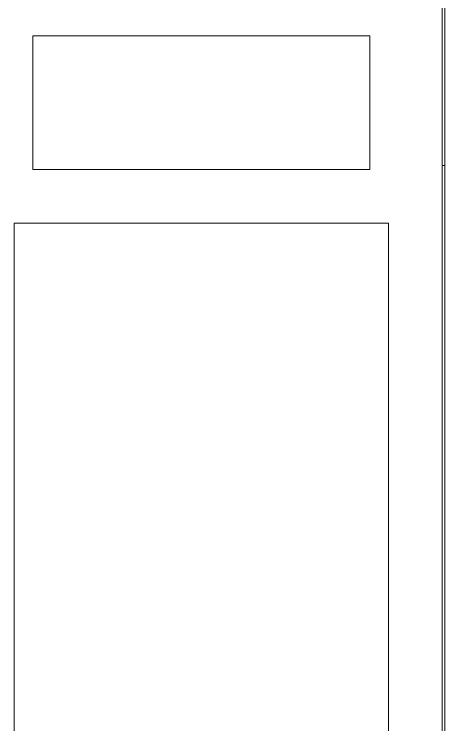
# Model space of a CAD drawing. Header units: millimetres. Extents: x 60229 to 91621, y 21923 to 36546.
# Drawn here: x 82710 to 82726.1, y 30053.55 to 30080.1 of the extents above; entities that cross this region are included whole.
import ezdxf

# ---------------------------------------------------------------- set-up
doc = ezdxf.new("R2010")
doc.units = ezdxf.units.MM

# ---------------------------------------------------------------- blocks, each defined once
blk = doc.blocks.new('PS2-40S3P40G-DM')
at = {"color": 7, "linetype": 'Continuous', "lineweight": 0}
for p, q in [((39.455, 40.392), (39.455, -3.208)), ((39.555, -3.208), (39.555, 40.392)), ((24.155, 38.342), (24.155, 33.342)), ((36.755, 38.342), (24.155, 38.342)), ((36.755, 33.342), (36.755, 38.342)), ((39.455, 33.492), (39.555, 33.492)), ((24.155, 33.342), (36.755, 33.342)), ((37.455, 31.342), (23.455, 31.342)), ((23.455, 31.342), (23.455, -1.208)), ((37.455, -1.208), (37.455, 31.342))]:
    blk.add_line(p, q, dxfattribs=at)

msp = doc.modelspace()

# ---------------------------------------------------------------- block references
at = {"lineweight": -2}
msp.add_blockref('PS2-40S3P40G-DM', (82686.541, 30040.954), dxfattribs=at)

doc.saveas('drawing.dxf')
